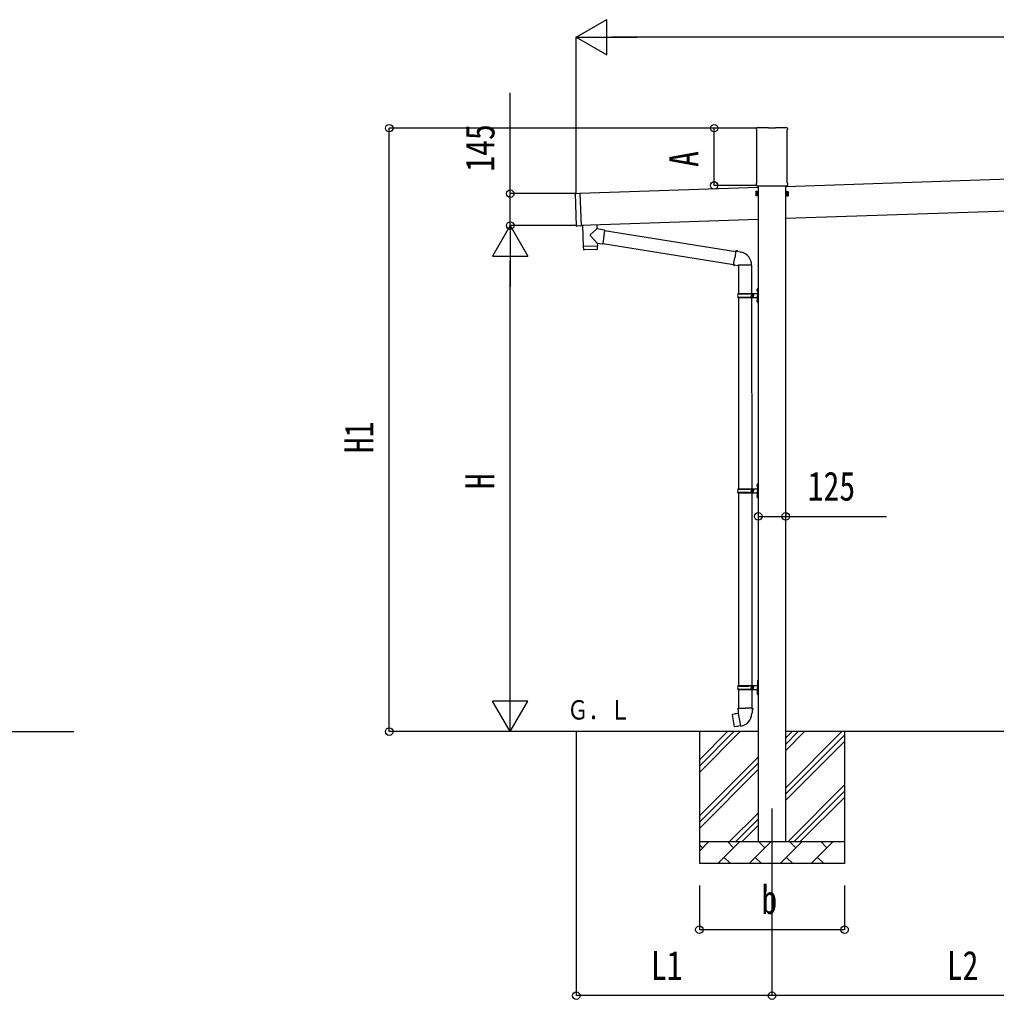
# Model space of a CAD drawing. Units: millimetres, scale not verified. Extents: x -16820 to 16820, y -11880 to 11880.
# Drawn here: x -7907 to -3467, y -4200 to 253 of the extents above; entities that cross this region are included whole.
import ezdxf
from ezdxf.enums import TextEntityAlignment as Align

# ---------------------------------------------------------------- set-up
doc = ezdxf.new("R2010")
doc.units = ezdxf.units.MM
doc.header["$LTSCALE"] = 50
for name, color, linetype in [('0-0_0', 7, 'Continuous'), ('0-4_YKK_12', 2, 'Continuous'), ('0-5_YKK_13', 4, 'Continuous'), ('0-6_YKK_A1', 4, 'Continuous'), ('0-7_YKK_D', 6, 'Continuous')]:
    doc.layers.add(name, color=color, linetype=linetype)
doc.styles.add('ＭＳ ゴシック', font='')
doc.styles.get('ＭＳ ゴシック').set_extended_font_data('MS Gothic')

msp = doc.modelspace()

# ---------------------------------------------------------------- linework, layer by layer
at = {"layer": '0-4_YKK_12'}
msp.add_line((-4487.37, -3333.48), (-4487.37, -3833.48), dxfattribs=at)
at = {"layer": '0-5_YKK_13'}
for p, q in [((-4557.62, -246.73), (-4557.62, -241.78)), ((-4555.83, -250.19), (-4555.83, -250.19)), ((-4555.62, -250.6), (-4555.62, -250.6)), ((-4555.62, -487.35), (-4555.62, -250.6)), ((-4553.37, -237.53), (-4503.37, -237.53)), ((-4502.87, -240.53), (-4502.87, -238.03)), ((-4471.87, -240.53), (-4502.87, -240.53)), ((-4471.87, -238.03), (-4471.87, -240.53)), ((-4471.37, -237.53), (-4421.37, -237.53)), ((-4419.12, -250.6), (-4419.12, -250.6)), ((-4419.12, -250.6), (-4419.12, -487.35)), ((-4418.91, -250.19), (-4418.91, -250.19)), ((-4417.12, -241.78), (-4417.12, -246.73)), ((-4555.83, -487.76), (-4555.83, -487.76)), ((-4555.62, -487.35), (-4555.62, -487.35)), ((-4419.12, -487.35), (-4419.12, -487.35)), ((-4418.91, -487.76), (-4418.91, -487.76)), ((-4557.62, -499.23), (-4557.62, -491.23)), ((-4555.92, -502.63), (-4555.92, -502.62)), ((-4555.46, -502.73), (-4419.28, -502.73)), ((-4417.12, -491.23), (-4417.12, -499.23)), ((-5375.32, -685.6), (-5380.25, -537.68)), ((-5379.76, -537.16), (-5360.77, -536.53)), ((-5360.26, -537.01), (-5355.33, -684.93)), ((-5355.81, -685.45), (-5374.8, -686.08)), ((-5284, -680.55), (-5283.39, -698.73)), ((-5247.79, -703.8), (-5256.76, -766.86)), ((-5248.05, -705.62), (-4651.24, -800.64)), ((-5281.24, -763.38), (-5312.73, -730.87)), ((-5344.77, -778.52), (-5344.1, -791.56)), ((-5283.5, -792.49), (-5341.01, -794.41)), ((-5340.3, -777.37), (-5340.25, -778.37)), ((-5285.33, -775.54), (-5285.32, -776.54)), ((-5281.24, -763.38), (-5256.76, -766.86)), ((-5281.24, -763.38), (-5280.84, -775.39)), ((-5256.5, -765.03), (-4661.66, -859.74)), ((-4650.92, -798.83), (-4656.45, -830.19)), ((-4650.92, -798.83), (-4649.78, -796.84)), ((-4649.78, -796.84), (-4646.22, -797.47)), ((-4646.22, -797.47), (-4645.8, -799.82)), ((-4661.98, -861.56), (-4656.45, -830.19)), ((-4631.29, -802.64), (-4629.6, -804.27)), ((-4629.6, -804.27), (-4627.48, -804.72)), ((-4661.98, -861.56), (-4661.59, -863.81)), ((-4661.98, -861.56), (-4656.83, -862.37)), ((-4661.59, -863.81), (-4658.02, -864.44)), ((-4658.02, -864.44), (-4656.83, -862.37)), ((-4656.83, -862.37), (-4642.23, -864.69)), ((-4642.23, -864.69), (-4640.02, -863.7)), ((-4579.72, -864.1), (-4640.91, -864.1)), ((-4639.87, -864.1), (-4639.87, -992.26)), ((-4579.87, -864.1), (-4579.87, -992.26)), ((-4556.17, -975.11), (-4554.13, -976.1)), ((-4554.9, -973.1), (-4554.27, -973.1)), ((-4554.9, -973.1), (-4554.9, -981.4)), ((-4554.27, -973.1), (-4554.27, -981.4)), ((-4554.27, -973.1), (-4553.87, -973.5)), ((-4554.13, -976.1), (-4553.52, -977.25)), ((-4553.87, -969.26), (-4550.87, -967.76)), ((-4553.87, -969.26), (-4553.87, -1001.26)), ((-4553.87, -973.5), (-4553.87, -981)), ((-4550.87, -967.76), (-4550.87, -1001.26)), ((-4550.87, -967.76), (-4549.87, -967.76)), ((-4549.87, -967.76), (-4549.87, -1001.26)), ((-4642.87, -994.26), (-4592.54, -994.26)), ((-4642.87, -1008.26), (-4592.54, -1008.26)), ((-4641.87, -992.26), (-4555.87, -992.26)), ((-4641.87, -992.26), (-4641.87, -994.26)), ((-4641.87, -1010.26), (-4641.87, -1008.26)), ((-4641.87, -1010.26), (-4555.87, -1010.26)), ((-4639.87, -1010.26), (-4638.87, -1879.74)), ((-4582.87, -992.26), (-4582.87, -996.76)), ((-4582.87, -996.76), (-4580.87, -996.76)), ((-4582.87, -1010.26), (-4582.87, -1005.76)), ((-4582.87, -1005.76), (-4580.87, -1005.76)), ((-4580.87, -996.76), (-4580.87, -1001.26)), ((-4580.87, -1005.76), (-4580.87, -1001.26)), ((-4579.87, -1010.26), (-4578.87, -1879.74)), ((-4574.87, -992.26), (-4574.87, -1001.26)), ((-4574.87, -996.76), (-4571.87, -996.76)), ((-4574.87, -1010.26), (-4574.87, -1001.26)), ((-4574.87, -1005.76), (-4571.87, -1005.76)), ((-4571.87, -996.76), (-4571.87, -1001.26)), ((-4571.87, -1005.76), (-4571.87, -1001.26)), ((-4556.17, -1023.11), (-4554.13, -1024.1)), ((-4554.9, -981.4), (-4554.27, -981.4)), ((-4554.9, -1021.1), (-4554.27, -1021.1)), ((-4554.9, -1021.1), (-4554.9, -1029.4)), ((-4554.27, -981.4), (-4553.87, -981)), ((-4554.27, -1021.1), (-4554.27, -1029.4)), ((-4554.27, -1021.1), (-4553.87, -1021.5)), ((-4554.13, -1024.1), (-4553.52, -1025.25)), ((-4553.87, -1033.26), (-4553.87, -1001.26)), ((-4553.87, -1021.5), (-4553.87, -1029)), ((-4550.87, -1034.76), (-4550.87, -1001.26)), ((-4549.87, -1034.76), (-4549.87, -1001.26)), ((-4554.9, -1029.4), (-4554.27, -1029.4)), ((-4554.27, -1029.4), (-4553.87, -1029)), ((-4553.87, -1033.26), (-4550.87, -1034.76)), ((-4550.87, -1034.76), (-4549.87, -1034.76)), ((-4556.17, -1862.6), (-4554.13, -1863.59)), ((-4554.9, -1860.59), (-4554.27, -1860.59)), ((-4554.9, -1860.59), (-4554.9, -1868.89)), ((-4554.9, -1868.89), (-4554.27, -1868.89)), ((-4554.27, -1860.59), (-4554.27, -1868.89)), ((-4554.27, -1860.59), (-4553.87, -1860.99)), ((-4554.27, -1868.89), (-4553.87, -1868.49)), ((-4554.13, -1863.59), (-4553.52, -1864.74)), ((-4553.87, -1856.74), (-4550.87, -1855.24)), ((-4553.87, -1856.74), (-4553.87, -1888.74)), ((-4553.87, -1860.99), (-4553.87, -1868.49)), ((-4550.87, -1855.24), (-4550.87, -1888.74)), ((-4550.87, -1855.24), (-4549.87, -1855.24)), ((-4549.87, -1855.24), (-4549.87, -1888.74)), ((-4642.87, -1881.74), (-4592.54, -1881.74)), ((-4642.87, -1895.74), (-4592.54, -1895.74)), ((-4641.87, -1879.74), (-4555.87, -1879.74)), ((-4641.87, -1879.74), (-4641.87, -1881.74)), ((-4641.87, -1897.74), (-4641.87, -1895.74)), ((-4641.87, -1897.74), (-4555.87, -1897.74)), ((-4638.87, -1897.74), (-4638.87, -2774.48)), ((-4582.87, -1879.74), (-4582.87, -1884.24)), ((-4582.87, -1884.24), (-4580.87, -1884.24)), ((-4582.87, -1897.74), (-4582.87, -1893.24)), ((-4582.87, -1893.24), (-4580.87, -1893.24)), ((-4580.87, -1884.24), (-4580.87, -1888.74)), ((-4580.87, -1893.24), (-4580.87, -1888.74)), ((-4578.87, -1897.74), (-4578.87, -2774.48)), ((-4574.87, -1879.74), (-4574.87, -1888.74)), ((-4574.87, -1884.24), (-4571.87, -1884.24)), ((-4574.87, -1897.74), (-4574.87, -1888.74)), ((-4574.87, -1893.24), (-4571.87, -1893.24)), ((-4571.87, -1884.24), (-4571.87, -1888.74)), ((-4571.87, -1893.24), (-4571.87, -1888.74)), ((-4556.17, -1910.6), (-4554.13, -1911.59)), ((-4554.9, -1908.59), (-4554.27, -1908.59)), ((-4554.9, -1908.59), (-4554.9, -1916.89)), ((-4554.27, -1908.59), (-4554.27, -1916.89)), ((-4554.27, -1908.59), (-4553.87, -1908.99)), ((-4554.13, -1911.59), (-4553.52, -1912.74)), ((-4553.87, -1920.74), (-4553.87, -1888.74)), ((-4553.87, -1908.99), (-4553.87, -1916.49)), ((-4550.87, -1922.24), (-4550.87, -1888.74)), ((-4549.87, -1922.24), (-4549.87, -1888.74)), ((-4554.9, -1916.89), (-4554.27, -1916.89)), ((-4554.27, -1916.89), (-4553.87, -1916.49)), ((-4553.87, -1920.74), (-4550.87, -1922.24)), ((-4550.87, -1922.24), (-4549.87, -1922.24)), ((-4553.87, -2751.48), (-4550.87, -2749.98)), ((-4553.87, -2751.48), (-4553.87, -2783.48)), ((-4550.87, -2749.98), (-4550.87, -2783.48)), ((-4550.87, -2749.98), (-4549.87, -2749.98)), ((-4549.87, -2749.98), (-4549.87, -2783.48)), ((-4642.87, -2776.48), (-4592.54, -2776.48)), ((-4642.87, -2790.48), (-4592.54, -2790.48)), ((-4641.87, -2774.48), (-4555.87, -2774.48)), ((-4641.87, -2774.48), (-4641.87, -2776.48)), ((-4641.87, -2792.48), (-4641.87, -2790.48)), ((-4641.87, -2792.48), (-4555.87, -2792.48)), ((-4638.87, -2792.48), (-4638.87, -2877.4)), ((-4582.87, -2774.48), (-4582.87, -2778.98)), ((-4582.87, -2778.98), (-4580.87, -2778.98)), ((-4582.87, -2792.48), (-4582.87, -2787.98)), ((-4582.87, -2787.98), (-4580.87, -2787.98)), ((-4580.87, -2778.98), (-4580.87, -2783.48)), ((-4580.87, -2787.98), (-4580.87, -2783.48)), ((-4578.87, -2792.48), (-4578.87, -2877.4)), ((-4574.87, -2774.48), (-4574.87, -2783.48)), ((-4574.87, -2778.98), (-4571.87, -2778.98)), ((-4574.87, -2792.48), (-4574.87, -2783.48)), ((-4574.87, -2787.98), (-4571.87, -2787.98)), ((-4571.87, -2778.98), (-4571.87, -2783.48)), ((-4571.87, -2787.98), (-4571.87, -2783.48)), ((-4553.87, -2815.48), (-4553.87, -2783.48)), ((-4550.87, -2816.98), (-4550.87, -2783.48)), ((-4549.87, -2816.98), (-4549.87, -2783.48)), ((-4553.87, -2815.48), (-4550.87, -2816.98)), ((-4550.87, -2816.98), (-4549.87, -2816.98)), ((-4640.72, -2877.4), (-4642.87, -2878.19)), ((-4642.87, -2878.19), (-4642.87, -2881.8)), ((-4642.87, -2881.8), (-4640.63, -2882.62)), ((-4640.72, -2877.4), (-4608.87, -2877.4)), ((-4640.72, -2877.4), (-4640.63, -2882.62)), ((-4640.63, -2882.62), (-4640.37, -2897.4)), ((-4577.02, -2877.4), (-4608.87, -2877.4)), ((-4574.87, -2881.8), (-4577.11, -2882.62)), ((-4577.02, -2877.4), (-4574.87, -2878.19)), ((-4574.87, -2878.19), (-4574.87, -2881.8)), ((-4667.33, -2905.86), (-4668.14, -2907.03)), ((-4668.14, -2907.03), (-4658.52, -2961.58)), ((-4639.46, -2900.61), (-4667.33, -2905.86)), ((-4654.59, -2903.25), (-4654.8, -2903.5)), ((-4640.37, -2897.4), (-4639.02, -2899.4)), ((-4629.11, -2957.9), (-4639.24, -2900.43)), ((-4639.22, -2899.61), (-4639.22, -2900.31)), ((-4639.02, -2899.4), (-4639.05, -2899.41)), ((-4578.68, -2899.35), (-4578.76, -2901.51)), ((-4577.37, -2897.4), (-4578.68, -2899.35)), ((-4644.5, -2960.5), (-4644.78, -2960.34)), ((-4628.81, -2958.67), (-4629.05, -2958))]:
    msp.add_line(p, q, dxfattribs=at)
for points in [[(-4555.81, -502.69), (-4555.87, -502.66), (-4555.92, -502.63)], [(-4555.64, -502.72), (-4555.8, -502.69), (-4555.81, -502.69)], [(-4555.75, -502.63), (-4555.62, -502.7), (-4555.46, -502.73)], [(-4555.46, -502.73), (-4555.62, -502.73), (-4555.62, -502.73), (-4555.64, -502.72)], [(-4419.1, -502.72), (-4419.12, -502.73), (-4419.12, -502.73), (-4419.28, -502.73)], [(-4418.93, -502.69), (-4419.09, -502.72), (-4419.1, -502.72)], [(-4418.82, -502.62), (-4418.82, -502.63), (-4418.93, -502.69)], [(-5347.96, -682.68), (-5344.8, -777.52), (-5280.84, -775.39)], [(-5283.39, -698.73), (-5285.48, -700.5), (-5312.7, -723.54)], [(-5247.79, -703.8), (-5273.71, -700.11), (-5283.39, -698.73)], [(-5280.6, -789.44), (-5280.8, -776.39), (-5344.77, -778.52)], [(-4650.92, -798.83), (-4645.8, -799.82), (-4631.29, -802.64)], [(-4556.17, -979.4), (-4554.13, -978.4), (-4553.52, -977.25)], [(-4556.17, -1027.4), (-4554.13, -1026.4), (-4553.52, -1025.25)], [(-4556.17, -1866.89), (-4554.13, -1865.89), (-4553.52, -1864.74)], [(-4556.17, -1914.89), (-4554.13, -1913.89), (-4553.52, -1912.74)], [(-4577.02, -2877.4), (-4577.11, -2882.62), (-4577.37, -2897.4)], [(-4652.34, -2903.03), (-4652.62, -2902.88), (-4654.59, -2903.25)], [(-4629.38, -2957.81), (-4657.36, -2962.41), (-4658.52, -2961.58)], [(-4642.31, -2959.93), (-4642.52, -2960.17), (-4644.5, -2960.5)]]:
    msp.add_lwpolyline(points, dxfattribs=at)
for centre, radius, start, end in [((-4553.37, -241.78), 4.25, 90, 180), ((-4553.37, -246.73), 4.25, 180, 234.62358), ((-4556.12, -250.6), 0.5, 0.0463, 54.58271), ((-4421.37, -241.78), 4.25, 0, 90), ((-4418.62, -250.6), 0.5, 125.41729, 179.9537), ((-4421.37, -246.73), 4.25, 305.37642, 0), ((-4553.37, -491.23), 4.25, 125.37642, 180), ((-4556.12, -487.35), 0.5, 305.41588, 359.95511), ((-4418.62, -487.35), 0.5, 180.04713, 234.58188), ((-4421.37, -491.23), 4.25, 0, 54.62358), ((-4553.37, -499.23), 4.25, 180, 233.11111), ((-4421.37, -499.23), 4.25, 306.88889, 0), ((-5379.75, -537.66), 0.5, 91.90882, 181.90882), ((-5360.76, -537.03), 0.5, 1.90882, 91.90882), ((-5374.82, -685.58), 0.5, 181.90882, 271.90882), ((-5355.83, -684.95), 0.5, 271.90882, 1.90882), ((-5309.31, -727.22), 5, 132.56466, 226.88314), ((-5341.11, -791.41), 3, 182.90915, 271.95747), ((-5283.6, -789.49), 3, 271.90915, 0.90915), ((-4640.02, -863.7), 60.3, 359.62495, 78), ((-4550.57, -977.25), 6, 136.21765, 223.78235), ((-4594.12, -1001.26), 49.25, 171.82876, 180.00002), ((-4594.12, -1001.26), 49.25, 180.00002, 188.17127), ((-4592.54, -992.26), 2, 270, 359.99998), ((-4592.54, -1010.26), 2, 0.00005, 90.00004), ((-4550.57, -1025.25), 6, 136.21765, 223.78235), ((-4555.87, -990.26), 2, 270, 359.99998), ((-4555.87, -1012.26), 2, 0.00005, 90.00004), ((-4550.57, -1864.74), 6, 136.21765, 223.78235), ((-4594.12, -1888.74), 49.25, 171.82876, 180.00002), ((-4594.12, -1888.74), 49.25, 180.00002, 188.17127), ((-4592.54, -1879.74), 2, 270, 359.99998), ((-4592.54, -1897.74), 2, 0.00005, 90.00004), ((-4550.57, -1912.74), 6, 136.21765, 223.78235), ((-4555.87, -1877.74), 2, 270, 359.99998), ((-4555.87, -1899.74), 2, 0.00005, 90.00004), ((-4594.12, -2783.48), 49.25, 171.82876, 180.00002), ((-4594.12, -2783.48), 49.25, 180.00002, 188.17127), ((-4592.54, -2774.48), 2, 270, 359.99998), ((-4592.54, -2792.48), 2, 0.00005, 90.00004), ((-4555.87, -2772.48), 2, 270, 359.99998), ((-4555.87, -2794.48), 2, 0.00005, 90.00004), ((-4639.52, -2900.31), 0.3, 280.66842, 0), ((-4639.02, -2899.61), 0.2, 100, 180), ((-4639.02, -2899.4), 60.3, 279.96938, 358), ((-4629.33, -2958.11), 0.3, 20, 99.33158), ((-4628.62, -2958.6), 0.2, 200, 279.96938)]:
    msp.add_arc(centre, radius, start, end, dxfattribs=at)
for centre, major_axis, ratio, start_param, end_param in [((-4503.31, -237.96), (0.481, -0.181), 0.828259, 1.9947436, 1.996569), ((-4503.37, -238.03), (0.354, 0.354), 0.999467, 5.4996506, 7.06672), ((-4503.31, -237.96), (-0.181, 0.481), 0.828259, 4.2866163, 4.2884417), ((-4471.37, -238.03), (-0.354, 0.354), 0.999467, 5.4996506, 7.06672), ((-4471.43, -237.96), (0.181, 0.481), 0.828259, 1.9947436, 1.996569), ((-4471.43, -237.96), (0.481, 0.181), 0.828259, 1.1450236, 1.146849)]:
    msp.add_ellipse(centre, major_axis=major_axis, ratio=ratio, start_param=start_param, end_param=end_param, dxfattribs=at)
at = {"layer": '0-6_YKK_A1'}
for p, q in [((-2749.87, -451.05), (-4424.87, -506.87)), ((-4549.87, -511), (-5360.23, -538.01)), ((-4561.37, -529.53), (-4560.61, -528.21)), ((-4561.37, -529.53), (-4561.37, -546.53)), ((-4554.37, -533.12), (-4560.61, -533.12)), ((-4549.87, -502.73), (-4549.87, -3483.48)), ((-4424.87, -3483.48), (-4424.87, -502.73)), ((-4420.37, -533.12), (-4414.13, -533.12)), ((-4413.37, -529.53), (-4414.13, -528.21)), ((-4413.37, -529.53), (-4413.37, -546.53)), ((-4561.37, -546.53), (-4560.61, -547.84)), ((-4554.37, -542.93), (-4560.61, -542.93)), ((-4554.37, -547.84), (-4560.61, -547.84)), ((-4551.87, -547.23), (-4554.37, -547.23)), ((-4422.87, -547.23), (-4420.37, -547.23)), ((-4420.37, -542.93), (-4414.13, -542.93)), ((-4420.37, -547.84), (-4414.13, -547.84)), ((-4413.37, -546.53), (-4414.13, -547.84)), ((-2749.87, -596.13), (-4424.87, -651.95)), ((-4549.87, -656.12), (-5355.39, -682.96)), ((-8430.2, -2983.48), (-7660.2, -2983.48)), ((-4549.87, -2983.48), (-5746.98, -2983.48)), ((-4817.37, -2983.48), (-4817.37, -3583.48)), ((-4817.37, -3168.53), (-4632.32, -2983.48)), ((-4817.37, -3140.24), (-4660.61, -2983.48)), ((-4817.37, -3111.96), (-4688.89, -2983.48)), ((-4424.87, -3238.58), (-4169.77, -2983.48)), ((-4424.87, -3040.59), (-4367.76, -2983.48)), ((-4424.87, -3012.3), (-4396.05, -2983.48)), ((-4424.87, -3068.87), (-4339.48, -2983.48)), ((-2749.87, -2983.48), (-4424.87, -2983.48)), ((-4157.37, -2983.48), (-4157.37, -3583.48)), ((-4424.87, -3266.86), (-4157.37, -2999.36)), ((-4424.87, -3295.15), (-4157.37, -3027.65)), ((-4817.37, -3366.52), (-4549.87, -3099.02)), ((-4817.37, -3394.8), (-4549.87, -3127.3)), ((-4817.37, -3423.09), (-4549.87, -3155.59)), ((-4411.27, -3479.53), (-4157.37, -3225.64)), ((-4386.93, -3483.48), (-4157.37, -3253.92)), ((-4358.65, -3483.48), (-4157.37, -3282.2)), ((-4679.77, -3483.48), (-4549.87, -3353.58)), ((-4651.49, -3483.48), (-4549.87, -3381.86)), ((-4623.2, -3483.48), (-4549.87, -3410.15)), ((-4817.37, -3483.48), (-4157.37, -3483.48)), ((-4817.37, -3526.37), (-4774.48, -3483.48)), ((-4803.03, -3512.03), (-4817.37, -3497.69)), ((-4733.06, -3583.48), (-4633.06, -3483.48)), ((-4661.61, -3512.03), (-4690.16, -3483.48)), ((-4591.64, -3583.48), (-4491.64, -3483.48)), ((-4520.19, -3512.03), (-4548.74, -3483.48)), ((-4450.21, -3583.48), (-4350.21, -3483.48)), ((-4378.77, -3512.03), (-4407.32, -3483.48)), ((-4308.79, -3583.48), (-4208.79, -3483.48)), ((-4237.35, -3512.03), (-4265.9, -3483.48)), ((-4160.66, -3483.48), (-4157.37, -3480.19)), ((-4704.5, -3554.92), (-4675.95, -3583.48)), ((-4563.08, -3554.92), (-4534.53, -3583.48)), ((-4421.66, -3554.92), (-4393.11, -3583.48)), ((-4280.24, -3554.92), (-4251.69, -3583.48)), ((-4157.37, -3583.48), (-4817.37, -3583.48))]:
    msp.add_line(p, q, dxfattribs=at)
for points in [[(-4554.37, -547.84), (-4554.37, -528.21), (-4560.61, -528.21)], [(-4554.37, -547.23), (-4554.37, -528.83), (-4551.87, -528.83)], [(-4420.37, -547.23), (-4420.37, -528.83), (-4422.87, -528.83)], [(-4420.37, -547.84), (-4420.37, -528.21), (-4414.13, -528.21)]]:
    msp.add_lwpolyline(points, dxfattribs=at)
for points in [[(-4551.87, -548.53), (-4551.87, -527.53), (-4549.87, -527.53), (-4549.87, -548.53)], [(-4422.87, -548.53), (-4422.87, -527.53), (-4424.87, -527.53), (-4424.87, -548.53)]]:
    msp.add_lwpolyline(points, close=True, dxfattribs=at)
for centre, radius, start, end in [((-4557.03, -530.66), 4.34, 145.61575, 214.38425), ((-4545.13, -538.03), 16.24, 162.41205, 197.58795), ((-4417.72, -530.66), 4.34, 325.61575, 34.38425), ((-4429.61, -538.03), 16.24, 342.41205, 17.58795), ((-4557.03, -545.39), 4.34, 145.61575, 214.38425), ((-4417.72, -545.39), 4.34, 325.61575, 34.38425)]:
    msp.add_arc(centre, radius, start, end, dxfattribs=at)
at = {"layer": '0-7_YKK_D'}
for p, q in [((-5376.88, 172.59), (-5238.32, 252.59)), ((-5238.32, 92.59), (-5238.32, 252.59)), ((-5376.88, -538.58), (-5376.88, 173.59)), ((-5376.88, 172.59), (-5238.32, 92.59)), ((-5376.88, 172.59), (-5099.75, 172.59)), ((-105.11, 172.59), (-5216.88, 172.59)), ((-4554.37, -241.03), (-6227.88, -241.03)), ((-6226.88, -2983.48), (-6226.88, -241.03)), ((-4554.37, -241.03), (-4751.24, -241.03)), ((-4750.24, -501.03), (-4750.24, -241.03)), ((-4554.37, -501.03), (-4751.24, -501.03)), ((-5376.92, -538.53), (-5677.88, -538.53)), ((-5676.88, -683.48), (-5756.88, -822.04)), ((-5372.79, -683.48), (-5677.88, -683.48)), ((-5373.79, -683.48), (-5677.88, -683.48)), ((-5676.88, -683.48), (-5596.88, -822.04)), ((-5676.88, -683.48), (-5676.88, -960.61)), ((-5756.88, -822.04), (-5596.88, -822.04)), ((-5676.88, -2823.48), (-5676.88, -843.48)), ((-4549.87, -1988.95), (-4549.87, -2006.21)), ((-4424.87, -1988.95), (-4424.87, -2006.21)), ((-5676.88, -2983.48), (-5676.88, -2706.35)), ((-5676.88, -2983.48), (-5756.88, -2844.91)), ((-5596.88, -2844.91), (-5756.88, -2844.91)), ((-5676.88, -2983.48), (-5596.88, -2844.91)), ((-5747.98, -2983.48), (-6227.88, -2983.48)), ((-5497.98, -2983.48), (-5677.88, -2983.48)), ((-5376.88, -2984.48), (-5376.88, -4184.48)), ((-4817.37, -3683.48), (-4817.37, -3884.48)), ((-4157.37, -3683.48), (-4157.37, -3884.48)), ((-4487.37, -3834.48), (-4487.37, -4184.48)), ((-4487.37, -3834.48), (-4487.37, -4184.48)), ((-4817.37, -3883.48), (-4157.37, -3883.48)), ((-4487.37, -4183.48), (-5376.88, -4183.48)), ((-2687.37, -4183.48), (-4487.37, -4183.48))]:
    msp.add_line(p, q, dxfattribs=at)
for points in [[(-5676.88, -683.48), (-5676.88, -538.53), (-5676.88, -80.13)], [(-4549.87, -2005.21), (-4424.87, -2005.21), (-3966.47, -2005.21)]]:
    msp.add_lwpolyline(points, dxfattribs=at)
for centre in [(-6226.88, -241.03), (-4750.24, -241.03), (-4750.24, -501.03), (-5676.88, -538.53), (-5676.88, -683.48), (-4549.87, -2005.21), (-4424.87, -2005.21), (-6226.88, -2983.48), (-4817.37, -3883.48), (-4157.37, -3883.48), (-5376.88, -4183.48), (-4487.37, -4183.48), (-4487.37, -4183.48)]:
    msp.add_circle(centre, 17, dxfattribs=at)

# ---------------------------------------------------------------- texts
at = {"layer": '0-0_0', "style": 'ＭＳ ゴシック', "width": 0.8}
msp.add_text('Ｇ．Ｌ', height=87.98, dxfattribs=at).set_placement((-5417.41, -2955.03), align=Align.BOTTOM_LEFT)
at = {"layer": '0-7_YKK_D', "style": 'ＭＳ ゴシック', "width": 0.8}
for s, p in [('145', (-5708.88, -438.53)), ('A', (-4782.24, -417.03)), ('H1', (-6258.88, -1717.85)), ('H', (-5708.88, -1881.48))]:
    msp.add_text(s, height=132, rotation=90, dxfattribs=at).set_placement(p, align=Align.BOTTOM_LEFT)
for s, p in [('125', (-4324.87, -1973.21)), ('b', (-4535.37, -3851.48)), ('L1', (-5037.73, -4151.48)), ('L2', (-3692.97, -4151.48))]:
    msp.add_text(s, height=132, dxfattribs=at).set_placement(p, align=Align.BOTTOM_LEFT)

doc.saveas('drawing.dxf')
